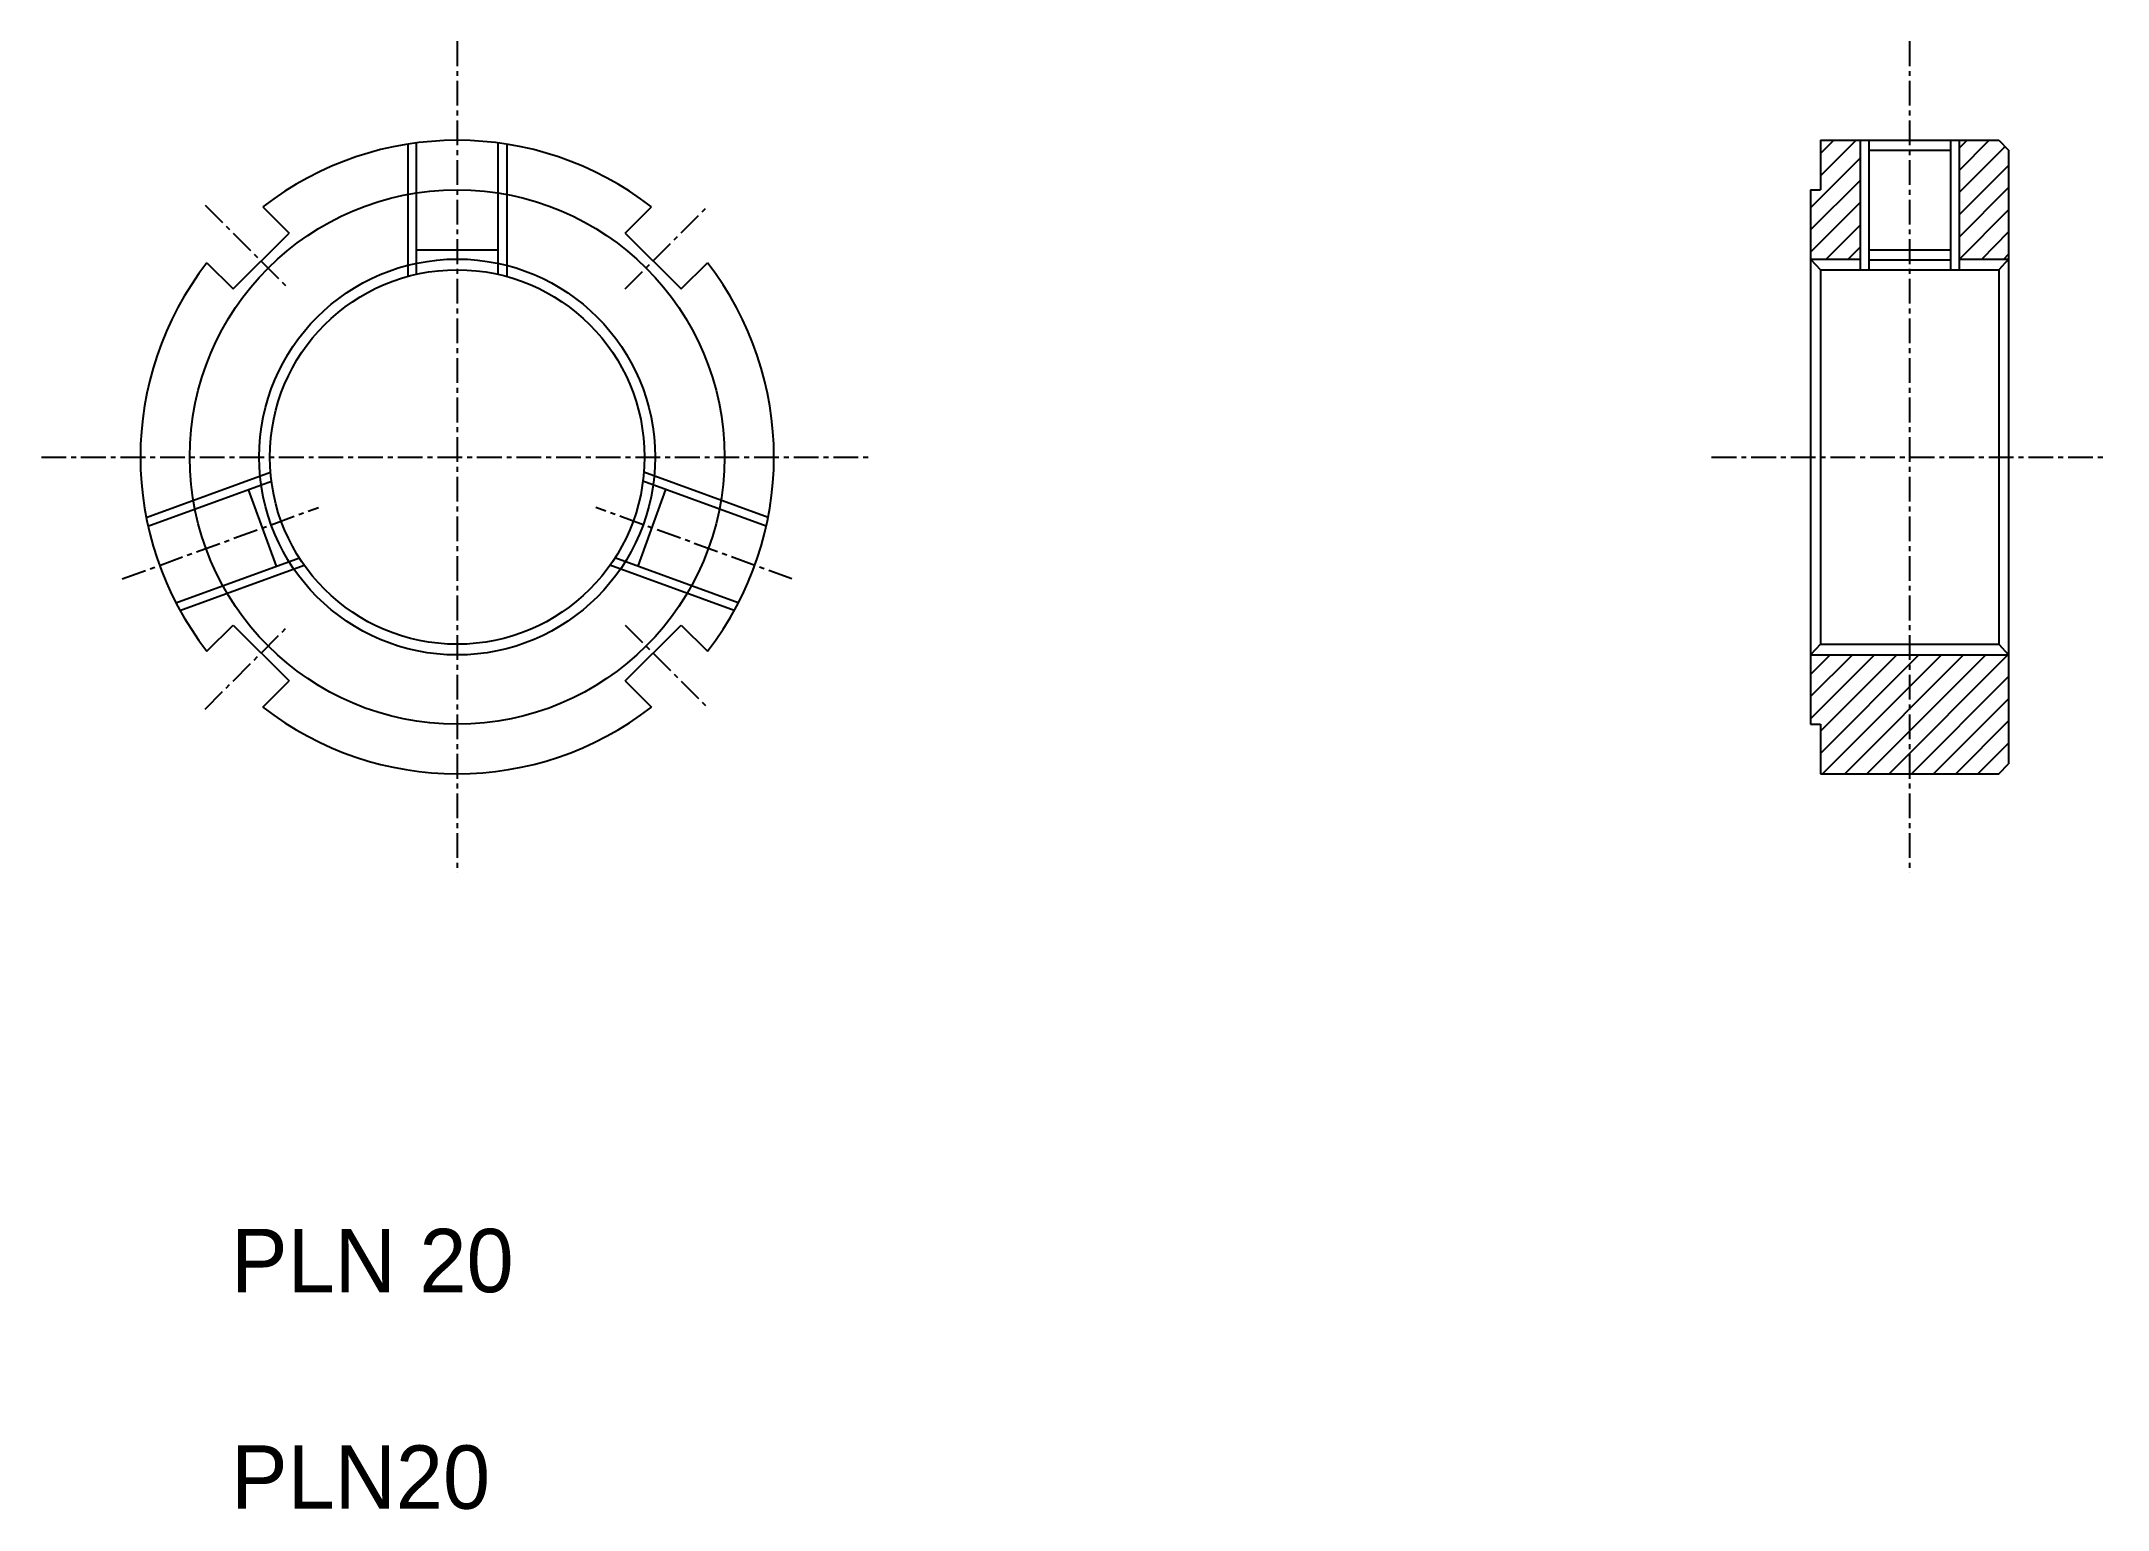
# Model space of a CAD drawing. Extents: x 142 to 246, y 95 to 169.
import ezdxf

# ---------------------------------------------------------------- set-up
doc = ezdxf.new("R2010")
doc.units = 0
doc.linetypes.add('CENTER', pattern=[2, 1.25, -0.25, 0.25, -0.25])
doc.linetypes.add('DASHED', pattern=[19.05, 12.7, -6.35])
doc.layers.get('0').update_dxf_attribs({"linetype": 'CONTINUOUS'})
doc.layers.add('CENTER', color=1, linetype='CENTER')

msp = doc.modelspace()

# ---------------------------------------------------------------- linework, layer by layer
at = {"color": 3, "linetype": 'DASHED'}
for p, q in [((160.31, 163.57), (160.31, 156.89)), ((160.74, 163.64), (160.74, 157)), ((164.87, 163.64), (164.87, 157)), ((165.31, 163.57), (165.31, 156.89)), ((160.74, 158.23), (164.87, 158.23)), ((147.1, 144.71), (153.38, 147)), ((147.19, 144.28), (153.43, 146.55)), ((153.68, 142.25), (152.27, 146.13)), ((173.34, 146.13), (171.93, 142.25)), ((178.42, 144.28), (172.19, 146.55)), ((178.51, 144.71), (172.23, 147)), ((148.6, 140.41), (154.84, 142.67)), ((148.81, 140.02), (155.09, 142.3)), ((176.8, 140.02), (170.52, 142.3)), ((177.01, 140.41), (170.78, 142.67))]:
    msp.add_line(p, q, dxfattribs=at)
at = {"color": 3}
for p, q in [((231.17, 160.36), (233.67, 162.86)), ((231.67, 161.98), (233.46, 163.77)), ((231.67, 163.11), (232.34, 163.77)), ((233.67, 163.77), (233.67, 157.23)), ((238.67, 163.77), (238.67, 157.23)), ((238.67, 162.25), (240.19, 163.77)), ((238.67, 163.37), (239.07, 163.77)), ((238.67, 161.13), (240.99, 163.45)), ((238.67, 160), (241.17, 162.5)), ((231.17, 159.24), (233.67, 161.74)), ((238.67, 158.88), (241.17, 161.38)), ((231.17, 158.12), (233.67, 160.62)), ((238.68, 157.77), (241.17, 160.26)), ((231.95, 157.77), (233.67, 159.49)), ((239.81, 157.77), (241.17, 159.14)), ((231.17, 157.77), (233.67, 157.77)), ((233.07, 157.77), (233.67, 158.37)), ((238.67, 157.77), (241.17, 157.77)), ((240.93, 157.77), (241.17, 158.01)), ((231.67, 157.23), (231.67, 138.31)), ((240.67, 157.23), (240.67, 138.31)), ((231.17, 137.77), (241.17, 137.77)), ((231.17, 134.54), (234.4, 137.77)), ((231.17, 135.67), (233.28, 137.77)), ((231.17, 136.79), (232.15, 137.77)), ((231.67, 132.8), (236.64, 137.77)), ((231.67, 133.92), (235.52, 137.77)), ((231.77, 131.77), (237.77, 137.77)), ((232.89, 131.77), (238.89, 137.77)), ((234.01, 131.77), (240.01, 137.77)), ((235.13, 131.77), (241.13, 137.77)), ((236.26, 131.77), (241.17, 136.68)), ((237.38, 131.77), (241.17, 135.56)), ((238.5, 131.77), (241.17, 134.44)), ((239.62, 131.77), (241.17, 133.32))]:
    msp.add_line(p, q, dxfattribs=at)
for p, q in [((231.67, 163.77), (231.67, 161.27)), ((231.67, 163.77), (240.67, 163.77)), ((234.11, 163.77), (234.11, 157.23)), ((234.11, 163.27), (238.23, 163.27)), ((238.23, 163.77), (238.23, 157.23)), ((240.67, 163.77), (241.17, 163.27)), ((241.17, 163.27), (241.17, 132.27)), ((231.17, 161.27), (231.17, 134.27)), ((231.17, 161.27), (231.67, 161.27)), ((153, 160.41), (154.32, 159.08)), ((171.29, 159.08), (172.62, 160.41)), ((151.49, 156.26), (154.32, 159.08)), ((171.29, 159.08), (174.12, 156.26)), ((231.17, 157.77), (231.67, 157.23)), ((234.11, 158.23), (238.23, 158.23)), ((234.11, 157.73), (238.23, 157.73)), ((241.17, 157.77), (240.67, 157.23)), ((150.17, 157.58), (151.49, 156.26)), ((174.12, 156.26), (175.45, 157.58)), ((231.67, 157.23), (240.67, 157.23)), ((231.17, 155.77), (231.17, 155.77)), ((231.17, 147.77), (231.17, 147.77)), ((150.17, 137.96), (151.49, 139.28)), ((151.49, 139.28), (154.32, 136.46)), ((171.29, 136.46), (174.12, 139.28)), ((174.12, 139.28), (175.45, 137.96)), ((231.67, 138.31), (231.17, 137.77)), ((231.67, 138.31), (240.67, 138.31)), ((240.67, 138.31), (241.17, 137.77)), ((153, 135.13), (154.32, 136.46)), ((171.29, 136.46), (172.62, 135.13)), ((231.17, 134.27), (231.67, 134.27)), ((231.67, 134.27), (231.67, 131.77)), ((231.67, 131.77), (240.67, 131.77)), ((240.67, 131.77), (241.17, 132.27))]:
    msp.add_line(p, q)
for radius in [13.5, 9.46]:
    msp.add_circle((162.81, 147.77), radius)
msp.add_circle((162.81, 147.77), 10, dxfattribs=at)
for start, end in [(52.1808, 127.8192), (142.1808, 217.8192), (322.1808, 37.8192), (232.1808, 307.8192)]:
    msp.add_arc((162.81, 147.77), 16, start, end)
at = {"layer": 'CENTER', "color": 1, "linetype": 'CENTER'}
for p, q in [((162.81, 168.77), (162.81, 126.77)), ((236.17, 168.77), (236.17, 126.77)), ((150.08, 160.5), (154.32, 156.26)), ((171.29, 156.26), (175.53, 160.5)), ((141.81, 147.77), (183.81, 147.77)), ((226.17, 147.77), (246.17, 147.77)), ((145.89, 141.61), (155.8, 145.22)), ((179.72, 141.61), (169.82, 145.22)), ((150.08, 135.04), (154.32, 139.28)), ((171.29, 139.28), (175.53, 135.04))]:
    msp.add_line(p, q, dxfattribs=at)

# ---------------------------------------------------------------- texts
for s, p in [('PLN 20', (151.39, 105.58)), ('PLN20', (151.39, 94.64))]:
    msp.add_text(s, height=3.2).set_placement(p)

doc.saveas('drawing.dxf')
